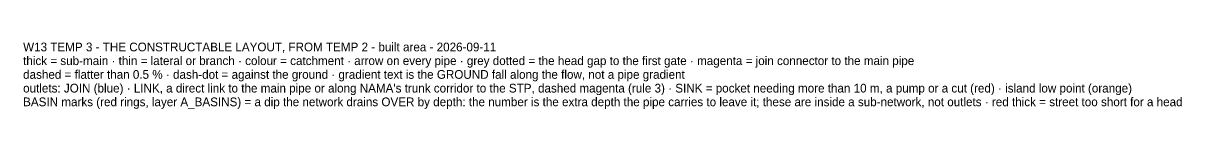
# Model space of a CAD drawing. Header units: metres. Extents: x 442821 to 452274, y 2561971 to 2571293.
# Drawn here: x 443115 to 444977, y 2570874 to 2570981 of the extents above; entities that cross this region are included whole.
import ezdxf

# ---------------------------------------------------------------- set-up
doc = ezdxf.new("R2010")
doc.units = ezdxf.units.M
doc.header["$LTSCALE"] = 8
doc.layers.add('A_TITLE', color=7, linetype='Continuous')

msp = doc.modelspace()

# ---------------------------------------------------------------- texts
at = {"layer": 'A_TITLE'}
for s, p in [('W13 TEMP 3 - THE CONSTRUCTABLE LAYOUT, FROM TEMP 2 - built area - 2026-09-11', (443114.8, 2570966)), ('thick = sub-main · thin = lateral or branch · colour = catchment · arrow on every pipe · grey dotted = the head gap to the first gate · magenta = join connector to the main pipe', (443114.8, 2570944)), ('dashed = flatter than 0.5 % · dash-dot = against the ground · gradient text is the GROUND fall along the flow, not a pipe gradient', (443114.8, 2570922)), ("outlets: JOIN (blue) · LINK, a direct link to the main pipe or along NAMA's trunk corridor to the STP, dashed magenta (rule 3) · SINK = pocket needing more than 10 m, a pump or a cut (red) · island low point (orange)", (443114.8, 2570900)), ('BASIN marks (red rings, layer A_BASINS) = a dip the network drains OVER by depth: the number is the extra depth the pipe carries to leave it; these are inside a sub-network, not outlets · red thick = street too short for a head', (443114.8, 2570878))]:
    msp.add_text(s, height=14, dxfattribs=at).set_placement(p)

doc.saveas('drawing.dxf')
